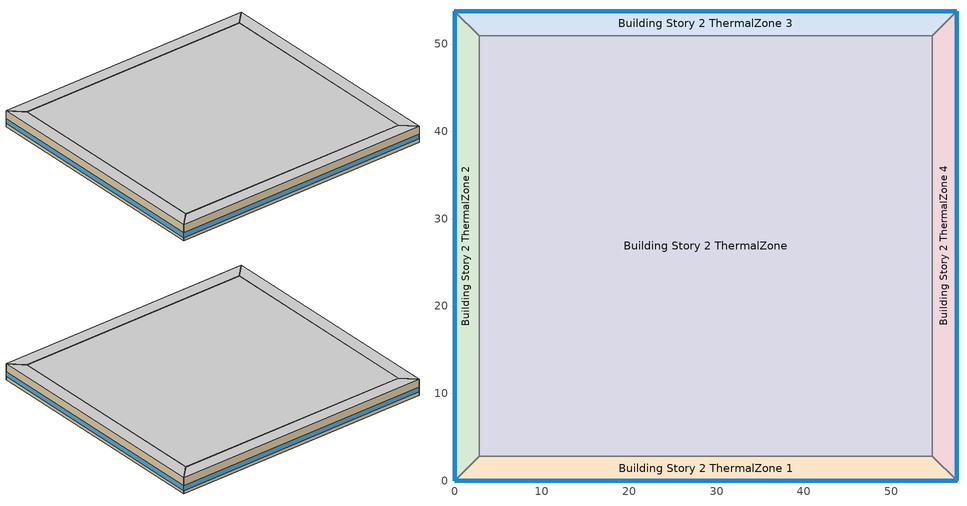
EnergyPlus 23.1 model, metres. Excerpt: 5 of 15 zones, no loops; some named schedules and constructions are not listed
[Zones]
Building Story 2 ThermalZone
 floor adiabatic (Typical Interior Floor): 54.7,2.83 2.83,2.83 2.83,50.92 54.7,50.92 z3.6
 wall adiabatic (Typical Interior Wall): 2.83,2.83 54.7,2.83 54.7,50.92 2.83,50.92 2.83,2.83 z3.6:7.2
 ceiling adiabatic (Typical Interior Ceiling): 54.7,50.92 2.83,50.92 2.83,2.83 54.7,2.83 z7.2
Building Story 2 ThermalZone 1
 floor adiabatic (Typical Interior Ceiling): 57.53,0 0,0 2.83,2.83 54.7,2.83 z3.6
 wall outside (Typical Insulated Steel Framed Exterior Wall R-20.41): 0,0 57.53,0 z3.6:7.2
 wall adiabatic (Typical Interior Wall): 57.53,0 54.7,2.83 2.83,2.83 0,0 z3.6:7.2
 window (U 0.48 SHGC 0.40 Dbl Ref-D Clr 6mm/13mm): 0.03,0 57.5,0 z4.36:5.44
 ceiling adiabatic (Typical Interior Ceiling): 54.7,2.83 2.83,2.83 0,0 57.53,0 z7.2
Building Story 2 ThermalZone 2
 floor adiabatic (Typical Interior Ceiling): 0,0 0,53.75 2.83,50.92 2.83,2.83 z3.6
 wall outside (Typical Insulated Steel Framed Exterior Wall R-20.41): 0,53.75 0,0 z3.6:7.2
 wall adiabatic (Typical Interior Wall): 0,0 2.83,2.83 2.83,50.92 0,53.75 z3.6:7.2
 window (U 0.48 SHGC 0.40 Dbl Ref-D Clr 6mm/13mm): 0,53.73 0,0.03 z4.36:5.44
 ceiling adiabatic (Typical Interior Ceiling): 2.83,2.83 2.83,50.92 0,53.75 0,0 z7.2
Building Story 2 ThermalZone 3
 floor adiabatic (Typical Interior Ceiling): 0,53.75 57.53,53.75 54.7,50.92 2.83,50.92 z3.6
 wall outside (Typical Insulated Steel Framed Exterior Wall R-20.41): 57.53,53.75 0,53.75 z3.6:7.2
 wall adiabatic (Typical Interior Wall): 0,53.75 2.83,50.92 54.7,50.92 57.53,53.75 z3.6:7.2
 window (U 0.48 SHGC 0.40 Dbl Ref-D Clr 6mm/13mm): 57.5,53.75 0.03,53.75 z4.36:5.44
 ceiling adiabatic (Typical Interior Ceiling): 2.83,50.92 54.7,50.92 57.53,53.75 0,53.75 z7.2
Building Story 2 ThermalZone 4
 floor adiabatic (Typical Interior Ceiling): 57.53,53.75 57.53,0 54.7,2.83 54.7,50.92 z3.6
 wall outside (Typical Insulated Steel Framed Exterior Wall R-20.41): 57.53,0 57.53,53.75 z3.6:7.2
 wall adiabatic (Typical Interior Wall): 57.53,53.75 54.7,50.92 54.7,2.83 57.53,0 z3.6:7.2
 window (U 0.48 SHGC 0.40 Dbl Ref-D Clr 6mm/13mm): 57.53,0.03 57.53,53.73 z4.36:5.44
 ceiling adiabatic (Typical Interior Ceiling): 54.7,50.92 54.7,2.83 57.53,0 57.53,53.75 z7.2
[Schedule:Week:Daily]
SchoolSecondary BLDG_LIGHT_GYM_SCH_2013 Week Rule - Jan2-Jun25: SchoolSecondary BLDG_LIGHT_GYM_SCH_2013 Wknd Day, SchoolSecondary BLDG_LIGHT_GYM_SCH_2013 Wkdy Day, SchoolSecondary BLDG_LIGHT_GYM_SCH_2013 Wkdy Day, SchoolSecondary BLDG_LIGHT_GYM_SCH_2013 Wkdy Day, SchoolSecondary BLDG_LIGHT_GYM_SCH_2013 Wkdy Day, SchoolSecondary BLDG_LIGHT_GYM_SCH_2013 Wkdy Day, SchoolSecondary BLDG_LIGHT_GYM_SCH_2013 Wknd Day, SchoolSecondary BLDG_LIGHT_GYM_SCH_2013 Default, SchoolSecondary BLDG_LIGHT_GYM_SCH_2013 Summer Design Day, SchoolSecondary BLDG_LIGHT_GYM_SCH_2013 Winter Design Day, SchoolSecondary BLDG_LIGHT_GYM_SCH_2013 Default, SchoolSecondary BLDG_LIGHT_GYM_SCH_2013 Default
SchoolSecondary BLDG_LIGHT_GYM_SCH_2013 Week Rule - Jun26-Jul2: SchoolSecondary BLDG_LIGHT_GYM_SCH_2013 Wknd Day, SchoolSecondary BLDG_LIGHT_GYM_SCH_2013 Wkdy Day, SchoolSecondary BLDG_LIGHT_GYM_SCH_2013 Wkdy Day, SchoolSecondary BLDG_LIGHT_GYM_SCH_2013 Wkdy Day, SchoolSecondary BLDG_LIGHT_GYM_SCH_2013 Wkdy Day, SchoolSecondary BLDG_LIGHT_GYM_SCH_2013 Wkdy Day 1, SchoolSecondary BLDG_LIGHT_GYM_SCH_2013 Wknd Day 1, SchoolSecondary BLDG_LIGHT_GYM_SCH_2013 Default, SchoolSecondary BLDG_LIGHT_GYM_SCH_2013 Summer Design Day, SchoolSecondary BLDG_LIGHT_GYM_SCH_2013 Winter Design Day, SchoolSecondary BLDG_LIGHT_GYM_SCH_2013 Default, SchoolSecondary BLDG_LIGHT_GYM_SCH_2013 Default
SchoolSecondary BLDG_LIGHT_GYM_SCH_2013 Week Rule - Jul3-Aug27: SchoolSecondary BLDG_LIGHT_GYM_SCH_2013 Wknd Day 1, SchoolSecondary BLDG_LIGHT_GYM_SCH_2013 Wkdy Day 1, SchoolSecondary BLDG_LIGHT_GYM_SCH_2013 Wkdy Day 1, SchoolSecondary BLDG_LIGHT_GYM_SCH_2013 Wkdy Day 1, SchoolSecondary BLDG_LIGHT_GYM_SCH_2013 Wkdy Day 1, SchoolSecondary BLDG_LIGHT_GYM_SCH_2013 Wkdy Day 1, SchoolSecondary BLDG_LIGHT_GYM_SCH_2013 Wknd Day 1, SchoolSecondary BLDG_LIGHT_GYM_SCH_2013 Default, SchoolSecondary BLDG_LIGHT_GYM_SCH_2013 Summer Design Day, SchoolSecondary BLDG_LIGHT_GYM_SCH_2013 Winter Design Day, SchoolSecondary BLDG_LIGHT_GYM_SCH_2013 Default, SchoolSecondary BLDG_LIGHT_GYM_SCH_2013 Default
SchoolSecondary BLDG_LIGHT_GYM_SCH_2013 Week Rule - Aug28-Sep3: SchoolSecondary BLDG_LIGHT_GYM_SCH_2013 Wknd Day 1, SchoolSecondary BLDG_LIGHT_GYM_SCH_2013 Wkdy Day 1, SchoolSecondary BLDG_LIGHT_GYM_SCH_2013 Wkdy Day 1, SchoolSecondary BLDG_LIGHT_GYM_SCH_2013 Wkdy Day 1, SchoolSecondary BLDG_LIGHT_GYM_SCH_2013 Wkdy Day 2, SchoolSecondary BLDG_LIGHT_GYM_SCH_2013 Wkdy Day 2, SchoolSecondary BLDG_LIGHT_GYM_SCH_2013 Default, SchoolSecondary BLDG_LIGHT_GYM_SCH_2013 Default, SchoolSecondary BLDG_LIGHT_GYM_SCH_2013 Summer Design Day, SchoolSecondary BLDG_LIGHT_GYM_SCH_2013 Winter Design Day, SchoolSecondary BLDG_LIGHT_GYM_SCH_2013 Default, SchoolSecondary BLDG_LIGHT_GYM_SCH_2013 Default
SchoolSecondary BLDG_LIGHT_GYM_SCH_2013 Week Rule - Sep4-Dec31: SchoolSecondary BLDG_LIGHT_GYM_SCH_2013 Default, SchoolSecondary BLDG_LIGHT_GYM_SCH_2013 Wkdy Day 2, SchoolSecondary BLDG_LIGHT_GYM_SCH_2013 Wkdy Day 2, SchoolSecondary BLDG_LIGHT_GYM_SCH_2013 Wkdy Day 2, SchoolSecondary BLDG_LIGHT_GYM_SCH_2013 Wkdy Day 2, SchoolSecondary BLDG_LIGHT_GYM_SCH_2013 Wkdy Day 2, SchoolSecondary BLDG_LIGHT_GYM_SCH_2013 Default, SchoolSecondary BLDG_LIGHT_GYM_SCH_2013 Default, SchoolSecondary BLDG_LIGHT_GYM_SCH_2013 Summer Design Day, SchoolSecondary BLDG_LIGHT_GYM_SCH_2013 Winter Design Day, SchoolSecondary BLDG_LIGHT_GYM_SCH_2013 Default, SchoolSecondary BLDG_LIGHT_GYM_SCH_2013 Default
SchoolSecondary BLDG_LIGHT_LIBRARY_SCH_2013 Week Rule - Jan1-Jan1: SchoolSecondary BLDG_LIGHT_LIBRARY_SCH_2013 Wknd Day, SchoolSecondary BLDG_LIGHT_LIBRARY_SCH_2013 Wknd Day, SchoolSecondary BLDG_LIGHT_LIBRARY_SCH_2013 Wknd Day, SchoolSecondary BLDG_LIGHT_LIBRARY_SCH_2013 Wknd Day, SchoolSecondary BLDG_LIGHT_LIBRARY_SCH_2013 Wknd Day, SchoolSecondary BLDG_LIGHT_LIBRARY_SCH_2013 Wknd Day, SchoolSecondary BLDG_LIGHT_LIBRARY_SCH_2013 Wknd Day, SchoolSecondary BLDG_LIGHT_LIBRARY_SCH_2013 Default, SchoolSecondary BLDG_LIGHT_LIBRARY_SCH_2013 Summer Design Day, SchoolSecondary BLDG_LIGHT_LIBRARY_SCH_2013 Winter Design Day, SchoolSecondary BLDG_LIGHT_LIBRARY_SCH_2013 Default, SchoolSecondary BLDG_LIGHT_LIBRARY_SCH_2013 Default
SchoolSecondary BLDG_LIGHT_LIBRARY_SCH_2013 Week Rule - Jan2-Jun25: SchoolSecondary BLDG_LIGHT_LIBRARY_SCH_2013 Wknd Day, SchoolSecondary BLDG_LIGHT_LIBRARY_SCH_2013 Wkdy Day, SchoolSecondary BLDG_LIGHT_LIBRARY_SCH_2013 Wkdy Day, SchoolSecondary BLDG_LIGHT_LIBRARY_SCH_2013 Wkdy Day, SchoolSecondary BLDG_LIGHT_LIBRARY_SCH_2013 Wkdy Day, SchoolSecondary BLDG_LIGHT_LIBRARY_SCH_2013 Wkdy Day, SchoolSecondary BLDG_LIGHT_LIBRARY_SCH_2013 Wknd Day, SchoolSecondary BLDG_LIGHT_LIBRARY_SCH_2013 Default, SchoolSecondary BLDG_LIGHT_LIBRARY_SCH_2013 Summer Design Day, SchoolSecondary BLDG_LIGHT_LIBRARY_SCH_2013 Winter Design Day, SchoolSecondary BLDG_LIGHT_LIBRARY_SCH_2013 Default, SchoolSecondary BLDG_LIGHT_LIBRARY_SCH_2013 Default
SchoolSecondary BLDG_LIGHT_LIBRARY_SCH_2013 Week Rule - Jun26-Jul2: SchoolSecondary BLDG_LIGHT_LIBRARY_SCH_2013 Wknd Day, SchoolSecondary BLDG_LIGHT_LIBRARY_SCH_2013 Wkdy Day, SchoolSecondary BLDG_LIGHT_LIBRARY_SCH_2013 Wkdy Day, SchoolSecondary BLDG_LIGHT_LIBRARY_SCH_2013 Wkdy Day, SchoolSecondary BLDG_LIGHT_LIBRARY_SCH_2013 Wkdy Day, SchoolSecondary BLDG_LIGHT_LIBRARY_SCH_2013 Wkdy Day 1, SchoolSecondary BLDG_LIGHT_LIBRARY_SCH_2013 Wknd Day 1, SchoolSecondary BLDG_LIGHT_LIBRARY_SCH_2013 Default, SchoolSecondary BLDG_LIGHT_LIBRARY_SCH_2013 Summer Design Day, SchoolSecondary BLDG_LIGHT_LIBRARY_SCH_2013 Winter Design Day, SchoolSecondary BLDG_LIGHT_LIBRARY_SCH_2013 Default, SchoolSecondary BLDG_LIGHT_LIBRARY_SCH_2013 Default
SchoolSecondary BLDG_LIGHT_LIBRARY_SCH_2013 Week Rule - Jul3-Aug27: SchoolSecondary BLDG_LIGHT_LIBRARY_SCH_2013 Wknd Day 1, SchoolSecondary BLDG_LIGHT_LIBRARY_SCH_2013 Wkdy Day 1, SchoolSecondary BLDG_LIGHT_LIBRARY_SCH_2013 Wkdy Day 1, SchoolSecondary BLDG_LIGHT_LIBRARY_SCH_2013 Wkdy Day 1, SchoolSecondary BLDG_LIGHT_LIBRARY_SCH_2013 Wkdy Day 1, SchoolSecondary BLDG_LIGHT_LIBRARY_SCH_2013 Wkdy Day 1, SchoolSecondary BLDG_LIGHT_LIBRARY_SCH_2013 Wknd Day 1, SchoolSecondary BLDG_LIGHT_LIBRARY_SCH_2013 Default, SchoolSecondary BLDG_LIGHT_LIBRARY_SCH_2013 Summer Design Day, SchoolSecondary BLDG_LIGHT_LIBRARY_SCH_2013 Winter Design Day, SchoolSecondary BLDG_LIGHT_LIBRARY_SCH_2013 Default, SchoolSecondary BLDG_LIGHT_LIBRARY_SCH_2013 Default
SchoolSecondary BLDG_LIGHT_LIBRARY_SCH_2013 Week Rule - Aug28-Sep3: SchoolSecondary BLDG_LIGHT_LIBRARY_SCH_2013 Wknd Day 1, SchoolSecondary BLDG_LIGHT_LIBRARY_SCH_2013 Wkdy Day 1, SchoolSecondary BLDG_LIGHT_LIBRARY_SCH_2013 Wkdy Day 1, SchoolSecondary BLDG_LIGHT_LIBRARY_SCH_2013 Wkdy Day 1, SchoolSecondary BLDG_LIGHT_LIBRARY_SCH_2013 Wkdy Day 2, SchoolSecondary BLDG_LIGHT_LIBRARY_SCH_2013 Wkdy Day 2, SchoolSecondary BLDG_LIGHT_LIBRARY_SCH_2013 Default, SchoolSecondary BLDG_LIGHT_LIBRARY_SCH_2013 Default, SchoolSecondary BLDG_LIGHT_LIBRARY_SCH_2013 Summer Design Day, SchoolSecondary BLDG_LIGHT_LIBRARY_SCH_2013 Winter Design Day, SchoolSecondary BLDG_LIGHT_LIBRARY_SCH_2013 Default, SchoolSecondary BLDG_LIGHT_LIBRARY_SCH_2013 Default
SchoolSecondary BLDG_LIGHT_LIBRARY_SCH_2013 Week Rule - Sep4-Dec31: SchoolSecondary BLDG_LIGHT_LIBRARY_SCH_2013 Default, SchoolSecondary BLDG_LIGHT_LIBRARY_SCH_2013 Wkdy Day 2, SchoolSecondary BLDG_LIGHT_LIBRARY_SCH_2013 Wkdy Day 2, SchoolSecondary BLDG_LIGHT_LIBRARY_SCH_2013 Wkdy Day 2, SchoolSecondary BLDG_LIGHT_LIBRARY_SCH_2013 Wkdy Day 2, SchoolSecondary BLDG_LIGHT_LIBRARY_SCH_2013 Wkdy Day 2, SchoolSecondary BLDG_LIGHT_LIBRARY_SCH_2013 Default, SchoolSecondary BLDG_LIGHT_LIBRARY_SCH_2013 Default, SchoolSecondary BLDG_LIGHT_LIBRARY_SCH_2013 Summer Design Day, SchoolSecondary BLDG_LIGHT_LIBRARY_SCH_2013 Winter Design Day, SchoolSecondary BLDG_LIGHT_LIBRARY_SCH_2013 Default, SchoolSecondary BLDG_LIGHT_LIBRARY_SCH_2013 Default
SchoolSecondary BLDG_LIGHT_LOBBYFLR1_SCH_2013 Week Rule - Jan1-Jan1: SchoolSecondary BLDG_LIGHT_LOBBYFLR1_SCH_2013 Wknd Day, SchoolSecondary BLDG_LIGHT_LOBBYFLR1_SCH_2013 Wknd Day, SchoolSecondary BLDG_LIGHT_LOBBYFLR1_SCH_2013 Wknd Day, SchoolSecondary BLDG_LIGHT_LOBBYFLR1_SCH_2013 Wknd Day, SchoolSecondary BLDG_LIGHT_LOBBYFLR1_SCH_2013 Wknd Day, SchoolSecondary BLDG_LIGHT_LOBBYFLR1_SCH_2013 Wknd Day, SchoolSecondary BLDG_LIGHT_LOBBYFLR1_SCH_2013 Wknd Day, SchoolSecondary BLDG_LIGHT_LOBBYFLR1_SCH_2013 Default, SchoolSecondary BLDG_LIGHT_LOBBYFLR1_SCH_2013 Summer Design Day, SchoolSecondary BLDG_LIGHT_LOBBYFLR1_SCH_2013 Winter Design Day, SchoolSecondary BLDG_LIGHT_LOBBYFLR1_SCH_2013 Default, SchoolSecondary BLDG_LIGHT_LOBBYFLR1_SCH_2013 Default
SchoolSecondary BLDG_LIGHT_LOBBYFLR1_SCH_2013 Week Rule - Jan2-Jun25: SchoolSecondary BLDG_LIGHT_LOBBYFLR1_SCH_2013 Wknd Day, SchoolSecondary BLDG_LIGHT_LOBBYFLR1_SCH_2013 Wkdy Day, SchoolSecondary BLDG_LIGHT_LOBBYFLR1_SCH_2013 Wkdy Day, SchoolSecondary BLDG_LIGHT_LOBBYFLR1_SCH_2013 Wkdy Day, SchoolSecondary BLDG_LIGHT_LOBBYFLR1_SCH_2013 Wkdy Day, SchoolSecondary BLDG_LIGHT_LOBBYFLR1_SCH_2013 Wkdy Day, SchoolSecondary BLDG_LIGHT_LOBBYFLR1_SCH_2013 Wknd Day, SchoolSecondary BLDG_LIGHT_LOBBYFLR1_SCH_2013 Default, SchoolSecondary BLDG_LIGHT_LOBBYFLR1_SCH_2013 Summer Design Day, SchoolSecondary BLDG_LIGHT_LOBBYFLR1_SCH_2013 Winter Design Day, SchoolSecondary BLDG_LIGHT_LOBBYFLR1_SCH_2013 Default, SchoolSecondary BLDG_LIGHT_LOBBYFLR1_SCH_2013 Default
SchoolSecondary BLDG_LIGHT_LOBBYFLR1_SCH_2013 Week Rule - Jun26-Jul2: SchoolSecondary BLDG_LIGHT_LOBBYFLR1_SCH_2013 Wknd Day, SchoolSecondary BLDG_LIGHT_LOBBYFLR1_SCH_2013 Wkdy Day, SchoolSecondary BLDG_LIGHT_LOBBYFLR1_SCH_2013 Wkdy Day, SchoolSecondary BLDG_LIGHT_LOBBYFLR1_SCH_2013 Wkdy Day, SchoolSecondary BLDG_LIGHT_LOBBYFLR1_SCH_2013 Wkdy Day, SchoolSecondary BLDG_LIGHT_LOBBYFLR1_SCH_2013 Wkdy Day 1, SchoolSecondary BLDG_LIGHT_LOBBYFLR1_SCH_2013 Wknd Day 1, SchoolSecondary BLDG_LIGHT_LOBBYFLR1_SCH_2013 Default, SchoolSecondary BLDG_LIGHT_LOBBYFLR1_SCH_2013 Summer Design Day, SchoolSecondary BLDG_LIGHT_LOBBYFLR1_SCH_2013 Winter Design Day, SchoolSecondary BLDG_LIGHT_LOBBYFLR1_SCH_2013 Default, SchoolSecondary BLDG_LIGHT_LOBBYFLR1_SCH_2013 Default
SchoolSecondary BLDG_LIGHT_LOBBYFLR1_SCH_2013 Week Rule - Jul3-Aug27: SchoolSecondary BLDG_LIGHT_LOBBYFLR1_SCH_2013 Wknd Day 1, SchoolSecondary BLDG_LIGHT_LOBBYFLR1_SCH_2013 Wkdy Day 1, SchoolSecondary BLDG_LIGHT_LOBBYFLR1_SCH_2013 Wkdy Day 1, SchoolSecondary BLDG_LIGHT_LOBBYFLR1_SCH_2013 Wkdy Day 1, SchoolSecondary BLDG_LIGHT_LOBBYFLR1_SCH_2013 Wkdy Day 1, SchoolSecondary BLDG_LIGHT_LOBBYFLR1_SCH_2013 Wkdy Day 1, SchoolSecondary BLDG_LIGHT_LOBBYFLR1_SCH_2013 Wknd Day 1, SchoolSecondary BLDG_LIGHT_LOBBYFLR1_SCH_2013 Default, SchoolSecondary BLDG_LIGHT_LOBBYFLR1_SCH_2013 Summer Design Day, SchoolSecondary BLDG_LIGHT_LOBBYFLR1_SCH_2013 Winter Design Day, SchoolSecondary BLDG_LIGHT_LOBBYFLR1_SCH_2013 Default, SchoolSecondary BLDG_LIGHT_LOBBYFLR1_SCH_2013 Default
SchoolSecondary BLDG_LIGHT_LOBBYFLR1_SCH_2013 Week Rule - Aug28-Sep3: SchoolSecondary BLDG_LIGHT_LOBBYFLR1_SCH_2013 Wknd Day 1, SchoolSecondary BLDG_LIGHT_LOBBYFLR1_SCH_2013 Wkdy Day 1, SchoolSecondary BLDG_LIGHT_LOBBYFLR1_SCH_2013 Wkdy Day 1, SchoolSecondary BLDG_LIGHT_LOBBYFLR1_SCH_2013 Wkdy Day 1, SchoolSecondary BLDG_LIGHT_LOBBYFLR1_SCH_2013 Wkdy Day 2, SchoolSecondary BLDG_LIGHT_LOBBYFLR1_SCH_2013 Wkdy Day 2, SchoolSecondary BLDG_LIGHT_LOBBYFLR1_SCH_2013 Default, SchoolSecondary BLDG_LIGHT_LOBBYFLR1_SCH_2013 Default, SchoolSecondary BLDG_LIGHT_LOBBYFLR1_SCH_2013 Summer Design Day, SchoolSecondary BLDG_LIGHT_LOBBYFLR1_SCH_2013 Winter Design Day, SchoolSecondary BLDG_LIGHT_LOBBYFLR1_SCH_2013 Default, SchoolSecondary BLDG_LIGHT_LOBBYFLR1_SCH_2013 Default
SchoolSecondary BLDG_LIGHT_LOBBYFLR1_SCH_2013 Week Rule - Sep4-Dec31: SchoolSecondary BLDG_LIGHT_LOBBYFLR1_SCH_2013 Default, SchoolSecondary BLDG_LIGHT_LOBBYFLR1_SCH_2013 Wkdy Day 2, SchoolSecondary BLDG_LIGHT_LOBBYFLR1_SCH_2013 Wkdy Day 2, SchoolSecondary BLDG_LIGHT_LOBBYFLR1_SCH_2013 Wkdy Day 2, SchoolSecondary BLDG_LIGHT_LOBBYFLR1_SCH_2013 Wkdy Day 2, SchoolSecondary BLDG_LIGHT_LOBBYFLR1_SCH_2013 Wkdy Day 2, SchoolSecondary BLDG_LIGHT_LOBBYFLR1_SCH_2013 Default, SchoolSecondary BLDG_LIGHT_LOBBYFLR1_SCH_2013 Default, SchoolSecondary BLDG_LIGHT_LOBBYFLR1_SCH_2013 Summer Design Day, SchoolSecondary BLDG_LIGHT_LOBBYFLR1_SCH_2013 Winter Design Day, SchoolSecondary BLDG_LIGHT_LOBBYFLR1_SCH_2013 Default, SchoolSecondary BLDG_LIGHT_LOBBYFLR1_SCH_2013 Default
SchoolSecondary BLDG_LIGHT_MECHANICAL_SCH_2013 Week Rule - Jan1-Jan1: SchoolSecondary BLDG_LIGHT_MECHANICAL_SCH_2013 Wknd Day, SchoolSecondary BLDG_LIGHT_MECHANICAL_SCH_2013 Wknd Day, SchoolSecondary BLDG_LIGHT_MECHANICAL_SCH_2013 Wknd Day, SchoolSecondary BLDG_LIGHT_MECHANICAL_SCH_2013 Wknd Day, SchoolSecondary BLDG_LIGHT_MECHANICAL_SCH_2013 Wknd Day, SchoolSecondary BLDG_LIGHT_MECHANICAL_SCH_2013 Wknd Day, SchoolSecondary BLDG_LIGHT_MECHANICAL_SCH_2013 Wknd Day, SchoolSecondary BLDG_LIGHT_MECHANICAL_SCH_2013 Default, SchoolSecondary BLDG_LIGHT_MECHANICAL_SCH_2013 Summer Design Day, SchoolSecondary BLDG_LIGHT_MECHANICAL_SCH_2013 Winter Design Day, SchoolSecondary BLDG_LIGHT_MECHANICAL_SCH_2013 Default, SchoolSecondary BLDG_LIGHT_MECHANICAL_SCH_2013 Default
SchoolSecondary BLDG_LIGHT_MECHANICAL_SCH_2013 Week Rule - Jan2-Jun25: SchoolSecondary BLDG_LIGHT_MECHANICAL_SCH_2013 Wknd Day, SchoolSecondary BLDG_LIGHT_MECHANICAL_SCH_2013 Wkdy Day, SchoolSecondary BLDG_LIGHT_MECHANICAL_SCH_2013 Wkdy Day, SchoolSecondary BLDG_LIGHT_MECHANICAL_SCH_2013 Wkdy Day, SchoolSecondary BLDG_LIGHT_MECHANICAL_SCH_2013 Wkdy Day, SchoolSecondary BLDG_LIGHT_MECHANICAL_SCH_2013 Wkdy Day, SchoolSecondary BLDG_LIGHT_MECHANICAL_SCH_2013 Wknd Day, SchoolSecondary BLDG_LIGHT_MECHANICAL_SCH_2013 Default, SchoolSecondary BLDG_LIGHT_MECHANICAL_SCH_2013 Summer Design Day, SchoolSecondary BLDG_LIGHT_MECHANICAL_SCH_2013 Winter Design Day, SchoolSecondary BLDG_LIGHT_MECHANICAL_SCH_2013 Default, SchoolSecondary BLDG_LIGHT_MECHANICAL_SCH_2013 Default
SchoolSecondary BLDG_LIGHT_MECHANICAL_SCH_2013 Week Rule - Jun26-Jul2: SchoolSecondary BLDG_LIGHT_MECHANICAL_SCH_2013 Wknd Day, SchoolSecondary BLDG_LIGHT_MECHANICAL_SCH_2013 Wkdy Day, SchoolSecondary BLDG_LIGHT_MECHANICAL_SCH_2013 Wkdy Day, SchoolSecondary BLDG_LIGHT_MECHANICAL_SCH_2013 Wkdy Day, SchoolSecondary BLDG_LIGHT_MECHANICAL_SCH_2013 Wkdy Day, SchoolSecondary BLDG_LIGHT_MECHANICAL_SCH_2013 Wkdy Day 1, SchoolSecondary BLDG_LIGHT_MECHANICAL_SCH_2013 Wknd Day 1, SchoolSecondary BLDG_LIGHT_MECHANICAL_SCH_2013 Default, SchoolSecondary BLDG_LIGHT_MECHANICAL_SCH_2013 Summer Design Day, SchoolSecondary BLDG_LIGHT_MECHANICAL_SCH_2013 Winter Design Day, SchoolSecondary BLDG_LIGHT_MECHANICAL_SCH_2013 Default, SchoolSecondary BLDG_LIGHT_MECHANICAL_SCH_2013 Default
SchoolSecondary BLDG_LIGHT_MECHANICAL_SCH_2013 Week Rule - Jul3-Aug27: SchoolSecondary BLDG_LIGHT_MECHANICAL_SCH_2013 Wknd Day 1, SchoolSecondary BLDG_LIGHT_MECHANICAL_SCH_2013 Wkdy Day 1, SchoolSecondary BLDG_LIGHT_MECHANICAL_SCH_2013 Wkdy Day 1, SchoolSecondary BLDG_LIGHT_MECHANICAL_SCH_2013 Wkdy Day 1, SchoolSecondary BLDG_LIGHT_MECHANICAL_SCH_2013 Wkdy Day 1, SchoolSecondary BLDG_LIGHT_MECHANICAL_SCH_2013 Wkdy Day 1, SchoolSecondary BLDG_LIGHT_MECHANICAL_SCH_2013 Wknd Day 1, SchoolSecondary BLDG_LIGHT_MECHANICAL_SCH_2013 Default, SchoolSecondary BLDG_LIGHT_MECHANICAL_SCH_2013 Summer Design Day, SchoolSecondary BLDG_LIGHT_MECHANICAL_SCH_2013 Winter Design Day, SchoolSecondary BLDG_LIGHT_MECHANICAL_SCH_2013 Default, SchoolSecondary BLDG_LIGHT_MECHANICAL_SCH_2013 Default
SchoolSecondary BLDG_LIGHT_MECHANICAL_SCH_2013 Week Rule - Aug28-Sep3: SchoolSecondary BLDG_LIGHT_MECHANICAL_SCH_2013 Wknd Day 1, SchoolSecondary BLDG_LIGHT_MECHANICAL_SCH_2013 Wkdy Day 1, SchoolSecondary BLDG_LIGHT_MECHANICAL_SCH_2013 Wkdy Day 1, SchoolSecondary BLDG_LIGHT_MECHANICAL_SCH_2013 Wkdy Day 1, SchoolSecondary BLDG_LIGHT_MECHANICAL_SCH_2013 Wkdy Day 2, SchoolSecondary BLDG_LIGHT_MECHANICAL_SCH_2013 Wkdy Day 2, SchoolSecondary BLDG_LIGHT_MECHANICAL_SCH_2013 Default, SchoolSecondary BLDG_LIGHT_MECHANICAL_SCH_2013 Default, SchoolSecondary BLDG_LIGHT_MECHANICAL_SCH_2013 Summer Design Day, SchoolSecondary BLDG_LIGHT_MECHANICAL_SCH_2013 Winter Design Day, SchoolSecondary BLDG_LIGHT_MECHANICAL_SCH_2013 Default, SchoolSecondary BLDG_LIGHT_MECHANICAL_SCH_2013 Default
SchoolSecondary BLDG_LIGHT_MECHANICAL_SCH_2013 Week Rule - Sep4-Dec31: SchoolSecondary BLDG_LIGHT_MECHANICAL_SCH_2013 Default, SchoolSecondary BLDG_LIGHT_MECHANICAL_SCH_2013 Wkdy Day 2, SchoolSecondary BLDG_LIGHT_MECHANICAL_SCH_2013 Wkdy Day 2, SchoolSecondary BLDG_LIGHT_MECHANICAL_SCH_2013 Wkdy Day 2, SchoolSecondary BLDG_LIGHT_MECHANICAL_SCH_2013 Wkdy Day 2, SchoolSecondary BLDG_LIGHT_MECHANICAL_SCH_2013 Wkdy Day 2, SchoolSecondary BLDG_LIGHT_MECHANICAL_SCH_2013 Default, SchoolSecondary BLDG_LIGHT_MECHANICAL_SCH_2013 Default, SchoolSecondary BLDG_LIGHT_MECHANICAL_SCH_2013 Summer Design Day, SchoolSecondary BLDG_LIGHT_MECHANICAL_SCH_2013 Winter Design Day, SchoolSecondary BLDG_LIGHT_MECHANICAL_SCH_2013 Default, SchoolSecondary BLDG_LIGHT_MECHANICAL_SCH_2013 Default
SchoolSecondary BLDG_LIGHT_OFFICE_SCH_2013 Week Rule - Jan1-Jan1: SchoolSecondary BLDG_LIGHT_OFFICE_SCH_2013 Wknd Day, SchoolSecondary BLDG_LIGHT_OFFICE_SCH_2013 Wknd Day, SchoolSecondary BLDG_LIGHT_OFFICE_SCH_2013 Wknd Day, SchoolSecondary BLDG_LIGHT_OFFICE_SCH_2013 Wknd Day, SchoolSecondary BLDG_LIGHT_OFFICE_SCH_2013 Wknd Day, SchoolSecondary BLDG_LIGHT_OFFICE_SCH_2013 Wknd Day, SchoolSecondary BLDG_LIGHT_OFFICE_SCH_2013 Wknd Day, SchoolSecondary BLDG_LIGHT_OFFICE_SCH_2013 Default, SchoolSecondary BLDG_LIGHT_OFFICE_SCH_2013 Summer Design Day, SchoolSecondary BLDG_LIGHT_OFFICE_SCH_2013 Winter Design Day, SchoolSecondary BLDG_LIGHT_OFFICE_SCH_2013 Default, SchoolSecondary BLDG_LIGHT_OFFICE_SCH_2013 Default
SchoolSecondary BLDG_LIGHT_OFFICE_SCH_2013 Week Rule - Jan2-Jun25: SchoolSecondary BLDG_LIGHT_OFFICE_SCH_2013 Wknd Day, SchoolSecondary BLDG_LIGHT_OFFICE_SCH_2013 Wkdy Day, SchoolSecondary BLDG_LIGHT_OFFICE_SCH_2013 Wkdy Day, SchoolSecondary BLDG_LIGHT_OFFICE_SCH_2013 Wkdy Day, SchoolSecondary BLDG_LIGHT_OFFICE_SCH_2013 Wkdy Day, SchoolSecondary BLDG_LIGHT_OFFICE_SCH_2013 Wkdy Day, SchoolSecondary BLDG_LIGHT_OFFICE_SCH_2013 Wknd Day, SchoolSecondary BLDG_LIGHT_OFFICE_SCH_2013 Default, SchoolSecondary BLDG_LIGHT_OFFICE_SCH_2013 Summer Design Day, SchoolSecondary BLDG_LIGHT_OFFICE_SCH_2013 Winter Design Day, SchoolSecondary BLDG_LIGHT_OFFICE_SCH_2013 Default, SchoolSecondary BLDG_LIGHT_OFFICE_SCH_2013 Default
SchoolSecondary BLDG_LIGHT_OFFICE_SCH_2013 Week Rule - Jun26-Jul2: SchoolSecondary BLDG_LIGHT_OFFICE_SCH_2013 Wknd Day, SchoolSecondary BLDG_LIGHT_OFFICE_SCH_2013 Wkdy Day, SchoolSecondary BLDG_LIGHT_OFFICE_SCH_2013 Wkdy Day, SchoolSecondary BLDG_LIGHT_OFFICE_SCH_2013 Wkdy Day, SchoolSecondary BLDG_LIGHT_OFFICE_SCH_2013 Wkdy Day, SchoolSecondary BLDG_LIGHT_OFFICE_SCH_2013 Wkdy Day 1, SchoolSecondary BLDG_LIGHT_OFFICE_SCH_2013 Wknd Day 1, SchoolSecondary BLDG_LIGHT_OFFICE_SCH_2013 Default, SchoolSecondary BLDG_LIGHT_OFFICE_SCH_2013 Summer Design Day, SchoolSecondary BLDG_LIGHT_OFFICE_SCH_2013 Winter Design Day, SchoolSecondary BLDG_LIGHT_OFFICE_SCH_2013 Default, SchoolSecondary BLDG_LIGHT_OFFICE_SCH_2013 Default
SchoolSecondary BLDG_LIGHT_OFFICE_SCH_2013 Week Rule - Jul3-Aug27: SchoolSecondary BLDG_LIGHT_OFFICE_SCH_2013 Wknd Day 1, SchoolSecondary BLDG_LIGHT_OFFICE_SCH_2013 Wkdy Day 1, SchoolSecondary BLDG_LIGHT_OFFICE_SCH_2013 Wkdy Day 1, SchoolSecondary BLDG_LIGHT_OFFICE_SCH_2013 Wkdy Day 1, SchoolSecondary BLDG_LIGHT_OFFICE_SCH_2013 Wkdy Day 1, SchoolSecondary BLDG_LIGHT_OFFICE_SCH_2013 Wkdy Day 1, SchoolSecondary BLDG_LIGHT_OFFICE_SCH_2013 Wknd Day 1, SchoolSecondary BLDG_LIGHT_OFFICE_SCH_2013 Default, SchoolSecondary BLDG_LIGHT_OFFICE_SCH_2013 Summer Design Day, SchoolSecondary BLDG_LIGHT_OFFICE_SCH_2013 Winter Design Day, SchoolSecondary BLDG_LIGHT_OFFICE_SCH_2013 Default, SchoolSecondary BLDG_LIGHT_OFFICE_SCH_2013 Default
SchoolSecondary BLDG_LIGHT_OFFICE_SCH_2013 Week Rule - Aug28-Sep3: SchoolSecondary BLDG_LIGHT_OFFICE_SCH_2013 Wknd Day 1, SchoolSecondary BLDG_LIGHT_OFFICE_SCH_2013 Wkdy Day 1, SchoolSecondary BLDG_LIGHT_OFFICE_SCH_2013 Wkdy Day 1, SchoolSecondary BLDG_LIGHT_OFFICE_SCH_2013 Wkdy Day 1, SchoolSecondary BLDG_LIGHT_OFFICE_SCH_2013 Wkdy Day 2, SchoolSecondary BLDG_LIGHT_OFFICE_SCH_2013 Wkdy Day 2, SchoolSecondary BLDG_LIGHT_OFFICE_SCH_2013 Default, SchoolSecondary BLDG_LIGHT_OFFICE_SCH_2013 Default, SchoolSecondary BLDG_LIGHT_OFFICE_SCH_2013 Summer Design Day, SchoolSecondary BLDG_LIGHT_OFFICE_SCH_2013 Winter Design Day, SchoolSecondary BLDG_LIGHT_OFFICE_SCH_2013 Default, SchoolSecondary BLDG_LIGHT_OFFICE_SCH_2013 Default
SchoolSecondary BLDG_LIGHT_OFFICE_SCH_2013 Week Rule - Sep4-Dec31: SchoolSecondary BLDG_LIGHT_OFFICE_SCH_2013 Default, SchoolSecondary BLDG_LIGHT_OFFICE_SCH_2013 Wkdy Day 2, SchoolSecondary BLDG_LIGHT_OFFICE_SCH_2013 Wkdy Day 2, SchoolSecondary BLDG_LIGHT_OFFICE_SCH_2013 Wkdy Day 2, SchoolSecondary BLDG_LIGHT_OFFICE_SCH_2013 Wkdy Day 2, SchoolSecondary BLDG_LIGHT_OFFICE_SCH_2013 Wkdy Day 2, SchoolSecondary BLDG_LIGHT_OFFICE_SCH_2013 Default, SchoolSecondary BLDG_LIGHT_OFFICE_SCH_2013 Default, SchoolSecondary BLDG_LIGHT_OFFICE_SCH_2013 Summer Design Day, SchoolSecondary BLDG_LIGHT_OFFICE_SCH_2013 Winter Design Day, SchoolSecondary BLDG_LIGHT_OFFICE_SCH_2013 Default, SchoolSecondary BLDG_LIGHT_OFFICE_SCH_2013 Default
SchoolSecondary BLDG_LIGHT_BATH_SCH_2013 Week Rule - Jan1-Jan1: SchoolSecondary BLDG_LIGHT_BATH_SCH_2013 Wknd Day, SchoolSecondary BLDG_LIGHT_BATH_SCH_2013 Wknd Day, SchoolSecondary BLDG_LIGHT_BATH_SCH_2013 Wknd Day, SchoolSecondary BLDG_LIGHT_BATH_SCH_2013 Wknd Day, SchoolSecondary BLDG_LIGHT_BATH_SCH_2013 Wknd Day, SchoolSecondary BLDG_LIGHT_BATH_SCH_2013 Wknd Day, SchoolSecondary BLDG_LIGHT_BATH_SCH_2013 Wknd Day, SchoolSecondary BLDG_LIGHT_BATH_SCH_2013 Default, SchoolSecondary BLDG_LIGHT_BATH_SCH_2013 Summer Design Day, SchoolSecondary BLDG_LIGHT_BATH_SCH_2013 Winter Design Day, SchoolSecondary BLDG_LIGHT_BATH_SCH_2013 Default, SchoolSecondary BLDG_LIGHT_BATH_SCH_2013 Default
SchoolSecondary BLDG_LIGHT_BATH_SCH_2013 Week Rule - Jan2-Jun25: SchoolSecondary BLDG_LIGHT_BATH_SCH_2013 Wknd Day, SchoolSecondary BLDG_LIGHT_BATH_SCH_2013 Wkdy Day, SchoolSecondary BLDG_LIGHT_BATH_SCH_2013 Wkdy Day, SchoolSecondary BLDG_LIGHT_BATH_SCH_2013 Wkdy Day, SchoolSecondary BLDG_LIGHT_BATH_SCH_2013 Wkdy Day, SchoolSecondary BLDG_LIGHT_BATH_SCH_2013 Wkdy Day, SchoolSecondary BLDG_LIGHT_BATH_SCH_2013 Wknd Day, SchoolSecondary BLDG_LIGHT_BATH_SCH_2013 Default, SchoolSecondary BLDG_LIGHT_BATH_SCH_2013 Summer Design Day, SchoolSecondary BLDG_LIGHT_BATH_SCH_2013 Winter Design Day, SchoolSecondary BLDG_LIGHT_BATH_SCH_2013 Default, SchoolSecondary BLDG_LIGHT_BATH_SCH_2013 Default
SchoolSecondary BLDG_LIGHT_BATH_SCH_2013 Week Rule - Jun26-Jul2: SchoolSecondary BLDG_LIGHT_BATH_SCH_2013 Wknd Day, SchoolSecondary BLDG_LIGHT_BATH_SCH_2013 Wkdy Day, SchoolSecondary BLDG_LIGHT_BATH_SCH_2013 Wkdy Day, SchoolSecondary BLDG_LIGHT_BATH_SCH_2013 Wkdy Day, SchoolSecondary BLDG_LIGHT_BATH_SCH_2013 Wkdy Day, SchoolSecondary BLDG_LIGHT_BATH_SCH_2013 Wkdy Day 1, SchoolSecondary BLDG_LIGHT_BATH_SCH_2013 Wknd Day 1, SchoolSecondary BLDG_LIGHT_BATH_SCH_2013 Default, SchoolSecondary BLDG_LIGHT_BATH_SCH_2013 Summer Design Day, SchoolSecondary BLDG_LIGHT_BATH_SCH_2013 Winter Design Day, SchoolSecondary BLDG_LIGHT_BATH_SCH_2013 Default, SchoolSecondary BLDG_LIGHT_BATH_SCH_2013 Default
SchoolSecondary BLDG_LIGHT_BATH_SCH_2013 Week Rule - Jul3-Aug27: SchoolSecondary BLDG_LIGHT_BATH_SCH_2013 Wknd Day 1, SchoolSecondary BLDG_LIGHT_BATH_SCH_2013 Wkdy Day 1, SchoolSecondary BLDG_LIGHT_BATH_SCH_2013 Wkdy Day 1, SchoolSecondary BLDG_LIGHT_BATH_SCH_2013 Wkdy Day 1, SchoolSecondary BLDG_LIGHT_BATH_SCH_2013 Wkdy Day 1, SchoolSecondary BLDG_LIGHT_BATH_SCH_2013 Wkdy Day 1, SchoolSecondary BLDG_LIGHT_BATH_SCH_2013 Wknd Day 1, SchoolSecondary BLDG_LIGHT_BATH_SCH_2013 Default, SchoolSecondary BLDG_LIGHT_BATH_SCH_2013 Summer Design Day, SchoolSecondary BLDG_LIGHT_BATH_SCH_2013 Winter Design Day, SchoolSecondary BLDG_LIGHT_BATH_SCH_2013 Default, SchoolSecondary BLDG_LIGHT_BATH_SCH_2013 Default
SchoolSecondary BLDG_LIGHT_BATH_SCH_2013 Week Rule - Aug28-Sep3: SchoolSecondary BLDG_LIGHT_BATH_SCH_2013 Wknd Day 1, SchoolSecondary BLDG_LIGHT_BATH_SCH_2013 Wkdy Day 1, SchoolSecondary BLDG_LIGHT_BATH_SCH_2013 Wkdy Day 1, SchoolSecondary BLDG_LIGHT_BATH_SCH_2013 Wkdy Day 1, SchoolSecondary BLDG_LIGHT_BATH_SCH_2013 Wkdy Day 2, SchoolSecondary BLDG_LIGHT_BATH_SCH_2013 Wkdy Day 2, SchoolSecondary BLDG_LIGHT_BATH_SCH_2013 Default, SchoolSecondary BLDG_LIGHT_BATH_SCH_2013 Default, SchoolSecondary BLDG_LIGHT_BATH_SCH_2013 Summer Design Day, SchoolSecondary BLDG_LIGHT_BATH_SCH_2013 Winter Design Day, SchoolSecondary BLDG_LIGHT_BATH_SCH_2013 Default, SchoolSecondary BLDG_LIGHT_BATH_SCH_2013 Default
SchoolSecondary BLDG_LIGHT_BATH_SCH_2013 Week Rule - Sep4-Dec31: SchoolSecondary BLDG_LIGHT_BATH_SCH_2013 Default, SchoolSecondary BLDG_LIGHT_BATH_SCH_2013 Wkdy Day 2, SchoolSecondary BLDG_LIGHT_BATH_SCH_2013 Wkdy Day 2, SchoolSecondary BLDG_LIGHT_BATH_SCH_2013 Wkdy Day 2, SchoolSecondary BLDG_LIGHT_BATH_SCH_2013 Wkdy Day 2, SchoolSecondary BLDG_LIGHT_BATH_SCH_2013 Wkdy Day 2, SchoolSecondary BLDG_LIGHT_BATH_SCH_2013 Default, SchoolSecondary BLDG_LIGHT_BATH_SCH_2013 Default, SchoolSecondary BLDG_LIGHT_BATH_SCH_2013 Summer Design Day, SchoolSecondary BLDG_LIGHT_BATH_SCH_2013 Winter Design Day, SchoolSecondary BLDG_LIGHT_BATH_SCH_2013 Default, SchoolSecondary BLDG_LIGHT_BATH_SCH_2013 Default
SchoolSecondary BLDG_OCC_SCH_Auditorium Week Rule - Jan1-Jan1: SchoolSecondary BLDG_OCC_SCH_Auditorium Wknd Day, SchoolSecondary BLDG_OCC_SCH_Auditorium Wknd Day, SchoolSecondary BLDG_OCC_SCH_Auditorium Wknd Day, SchoolSecondary BLDG_OCC_SCH_Auditorium Wknd Day, SchoolSecondary BLDG_OCC_SCH_Auditorium Wknd Day, SchoolSecondary BLDG_OCC_SCH_Auditorium Wknd Day, SchoolSecondary BLDG_OCC_SCH_Auditorium Wknd Day, SchoolSecondary BLDG_OCC_SCH_Auditorium Default, SchoolSecondary BLDG_OCC_SCH_Auditorium Summer Design Day, SchoolSecondary BLDG_OCC_SCH_Auditorium Winter Design Day, SchoolSecondary BLDG_OCC_SCH_Auditorium Default, SchoolSecondary BLDG_OCC_SCH_Auditorium Default
SchoolSecondary BLDG_OCC_SCH_Auditorium Week Rule - Jan2-Jun25: SchoolSecondary BLDG_OCC_SCH_Auditorium Wknd Day, SchoolSecondary BLDG_OCC_SCH_Auditorium Wkdy|SmrDsn Day, SchoolSecondary BLDG_OCC_SCH_Auditorium Wkdy|SmrDsn Day, SchoolSecondary BLDG_OCC_SCH_Auditorium Wkdy|SmrDsn Day, SchoolSecondary BLDG_OCC_SCH_Auditorium Wkdy|SmrDsn Day, SchoolSecondary BLDG_OCC_SCH_Auditorium Wkdy|SmrDsn Day, SchoolSecondary BLDG_OCC_SCH_Auditorium Wknd Day, SchoolSecondary BLDG_OCC_SCH_Auditorium Default, SchoolSecondary BLDG_OCC_SCH_Auditorium Summer Design Day, SchoolSecondary BLDG_OCC_SCH_Auditorium Winter Design Day, SchoolSecondary BLDG_OCC_SCH_Auditorium Default, SchoolSecondary BLDG_OCC_SCH_Auditorium Default
SchoolSecondary BLDG_OCC_SCH_Auditorium Week Rule - Jun26-Jul2: SchoolSecondary BLDG_OCC_SCH_Auditorium Wknd Day, SchoolSecondary BLDG_OCC_SCH_Auditorium Wkdy|SmrDsn Day, SchoolSecondary BLDG_OCC_SCH_Auditorium Wkdy|SmrDsn Day, SchoolSecondary BLDG_OCC_SCH_Auditorium Wkdy|SmrDsn Day, SchoolSecondary BLDG_OCC_SCH_Auditorium Wkdy|SmrDsn Day, SchoolSecondary BLDG_OCC_SCH_Auditorium Wkdy|SmrDsn Day 1, SchoolSecondary BLDG_OCC_SCH_Auditorium Wknd Day 1, SchoolSecondary BLDG_OCC_SCH_Auditorium Default, SchoolSecondary BLDG_OCC_SCH_Auditorium Summer Design Day, SchoolSecondary BLDG_OCC_SCH_Auditorium Winter Design Day, SchoolSecondary BLDG_OCC_SCH_Auditorium Default, SchoolSecondary BLDG_OCC_SCH_Auditorium Default
SchoolSecondary BLDG_OCC_SCH_Auditorium Week Rule - Jul3-Aug27: SchoolSecondary BLDG_OCC_SCH_Auditorium Wknd Day 1, SchoolSecondary BLDG_OCC_SCH_Auditorium Wkdy|SmrDsn Day 1, SchoolSecondary BLDG_OCC_SCH_Auditorium Wkdy|SmrDsn Day 1, SchoolSecondary BLDG_OCC_SCH_Auditorium Wkdy|SmrDsn Day 1, SchoolSecondary BLDG_OCC_SCH_Auditorium Wkdy|SmrDsn Day 1, SchoolSecondary BLDG_OCC_SCH_Auditorium Wkdy|SmrDsn Day 1, SchoolSecondary BLDG_OCC_SCH_Auditorium Wknd Day 1, SchoolSecondary BLDG_OCC_SCH_Auditorium Default, SchoolSecondary BLDG_OCC_SCH_Auditorium Summer Design Day, SchoolSecondary BLDG_OCC_SCH_Auditorium Winter Design Day, SchoolSecondary BLDG_OCC_SCH_Auditorium Default, SchoolSecondary BLDG_OCC_SCH_Auditorium Default
SchoolSecondary BLDG_OCC_SCH_Auditorium Week Rule - Aug28-Sep3: SchoolSecondary BLDG_OCC_SCH_Auditorium Wknd Day 1, SchoolSecondary BLDG_OCC_SCH_Auditorium Wkdy|SmrDsn Day 1, SchoolSecondary BLDG_OCC_SCH_Auditorium Wkdy|SmrDsn Day 1, SchoolSecondary BLDG_OCC_SCH_Auditorium Wkdy|SmrDsn Day 1, SchoolSecondary BLDG_OCC_SCH_Auditorium Wkdy|SmrDsn Day 2, SchoolSecondary BLDG_OCC_SCH_Auditorium Wkdy|SmrDsn Day 2, SchoolSecondary BLDG_OCC_SCH_Auditorium Default, SchoolSecondary BLDG_OCC_SCH_Auditorium Default, SchoolSecondary BLDG_OCC_SCH_Auditorium Summer Design Day, SchoolSecondary BLDG_OCC_SCH_Auditorium Winter Design Day, SchoolSecondary BLDG_OCC_SCH_Auditorium Default, SchoolSecondary BLDG_OCC_SCH_Auditorium Default
SchoolSecondary BLDG_OCC_SCH_Auditorium Week Rule - Sep4-Dec31: SchoolSecondary BLDG_OCC_SCH_Auditorium Default, SchoolSecondary BLDG_OCC_SCH_Auditorium Wkdy|SmrDsn Day 2, SchoolSecondary BLDG_OCC_SCH_Auditorium Wkdy|SmrDsn Day 2, SchoolSecondary BLDG_OCC_SCH_Auditorium Wkdy|SmrDsn Day 2, SchoolSecondary BLDG_OCC_SCH_Auditorium Wkdy|SmrDsn Day 2, SchoolSecondary BLDG_OCC_SCH_Auditorium Wkdy|SmrDsn Day 2, SchoolSecondary BLDG_OCC_SCH_Auditorium Default, SchoolSecondary BLDG_OCC_SCH_Auditorium Default, SchoolSecondary BLDG_OCC_SCH_Auditorium Summer Design Day, SchoolSecondary BLDG_OCC_SCH_Auditorium Winter Design Day, SchoolSecondary BLDG_OCC_SCH_Auditorium Default, SchoolSecondary BLDG_OCC_SCH_Auditorium Default
SchoolSecondary ACTIVITY_SCH Week Rule - Jan1-Dec31: SchoolSecondary ACTIVITY_SCH Default, SchoolSecondary ACTIVITY_SCH Default, SchoolSecondary ACTIVITY_SCH Default, SchoolSecondary ACTIVITY_SCH Default, SchoolSecondary ACTIVITY_SCH Default, SchoolSecondary ACTIVITY_SCH Default, SchoolSecondary ACTIVITY_SCH Default, SchoolSecondary ACTIVITY_SCH Default, SchoolSecondary ACTIVITY_SCH Summer Design Day, SchoolSecondary ACTIVITY_SCH Winter Design Day, SchoolSecondary ACTIVITY_SCH Default, SchoolSecondary ACTIVITY_SCH Default
Work Efficiency Schedule Week Rule - Jan1-Dec31: Work Efficiency Schedule Default, Work Efficiency Schedule Default, Work Efficiency Schedule Default, Work Efficiency Schedule Default, Work Efficiency Schedule Default, Work Efficiency Schedule Default, Work Efficiency Schedule Default, Work Efficiency Schedule Default, Work Efficiency Schedule Default, Work Efficiency Schedule Default, Work Efficiency Schedule Default, Work Efficiency Schedule Default
Clothing Schedule Week Rule - Jan1-Dec31: Clothing Schedule Default Winter Clothes, Clothing Schedule Default Winter Clothes, Clothing Schedule Default Winter Clothes, Clothing Schedule Default Winter Clothes, Clothing Schedule Default Winter Clothes, Clothing Schedule Default Winter Clothes, Clothing Schedule Default Winter Clothes, Clothing Schedule Default Winter Clothes, Clothing Schedule Default Winter Clothes, Clothing Schedule Default Winter Clothes, Clothing Schedule Default Winter Clothes, Clothing Schedule Default Winter Clothes
Air Velocity Schedule Week Rule - Jan1-Dec31: Air Velocity Schedule Default, Air Velocity Schedule Default, Air Velocity Schedule Default, Air Velocity Schedule Default, Air Velocity Schedule Default, Air Velocity Schedule Default, Air Velocity Schedule Default, Air Velocity Schedule Default, Air Velocity Schedule Default, Air Velocity Schedule Default, Air Velocity Schedule Default, Air Velocity Schedule Default
SchoolSecondary BLDG_OCC_SCH_Cafeteria Week Rule - Jan1-Jan1: SchoolSecondary BLDG_OCC_SCH_Cafeteria Wknd Day, SchoolSecondary BLDG_OCC_SCH_Cafeteria Wknd Day, SchoolSecondary BLDG_OCC_SCH_Cafeteria Wknd Day, SchoolSecondary BLDG_OCC_SCH_Cafeteria Wknd Day, SchoolSecondary BLDG_OCC_SCH_Cafeteria Wknd Day, SchoolSecondary BLDG_OCC_SCH_Cafeteria Wknd Day, SchoolSecondary BLDG_OCC_SCH_Cafeteria Wknd Day, SchoolSecondary BLDG_OCC_SCH_Cafeteria Default, SchoolSecondary BLDG_OCC_SCH_Cafeteria Summer Design Day, SchoolSecondary BLDG_OCC_SCH_Cafeteria Winter Design Day, SchoolSecondary BLDG_OCC_SCH_Cafeteria Default, SchoolSecondary BLDG_OCC_SCH_Cafeteria Default
SchoolSecondary BLDG_OCC_SCH_Cafeteria Week Rule - Jan2-Jun25: SchoolSecondary BLDG_OCC_SCH_Cafeteria Wknd Day, SchoolSecondary BLDG_OCC_SCH_Cafeteria Wkdy|SmrDsn Day, SchoolSecondary BLDG_OCC_SCH_Cafeteria Wkdy|SmrDsn Day, SchoolSecondary BLDG_OCC_SCH_Cafeteria Wkdy|SmrDsn Day, SchoolSecondary BLDG_OCC_SCH_Cafeteria Wkdy|SmrDsn Day, SchoolSecondary BLDG_OCC_SCH_Cafeteria Wkdy|SmrDsn Day, SchoolSecondary BLDG_OCC_SCH_Cafeteria Wknd Day, SchoolSecondary BLDG_OCC_SCH_Cafeteria Default, SchoolSecondary BLDG_OCC_SCH_Cafeteria Summer Design Day, SchoolSecondary BLDG_OCC_SCH_Cafeteria Winter Design Day, SchoolSecondary BLDG_OCC_SCH_Cafeteria Default, SchoolSecondary BLDG_OCC_SCH_Cafeteria Default
SchoolSecondary BLDG_OCC_SCH_Cafeteria Week Rule - Jun26-Jul2: SchoolSecondary BLDG_OCC_SCH_Cafeteria Wknd Day, SchoolSecondary BLDG_OCC_SCH_Cafeteria Wkdy|SmrDsn Day, SchoolSecondary BLDG_OCC_SCH_Cafeteria Wkdy|SmrDsn Day, SchoolSecondary BLDG_OCC_SCH_Cafeteria Wkdy|SmrDsn Day, SchoolSecondary BLDG_OCC_SCH_Cafeteria Wkdy|SmrDsn Day, SchoolSecondary BLDG_OCC_SCH_Cafeteria Wkdy|SmrDsn Day 1, SchoolSecondary BLDG_OCC_SCH_Cafeteria Wknd Day 1, SchoolSecondary BLDG_OCC_SCH_Cafeteria Default, SchoolSecondary BLDG_OCC_SCH_Cafeteria Summer Design Day, SchoolSecondary BLDG_OCC_SCH_Cafeteria Winter Design Day, SchoolSecondary BLDG_OCC_SCH_Cafeteria Default, SchoolSecondary BLDG_OCC_SCH_Cafeteria Default
SchoolSecondary BLDG_OCC_SCH_Cafeteria Week Rule - Jul3-Aug27: SchoolSecondary BLDG_OCC_SCH_Cafeteria Wknd Day 1, SchoolSecondary BLDG_OCC_SCH_Cafeteria Wkdy|SmrDsn Day 1, SchoolSecondary BLDG_OCC_SCH_Cafeteria Wkdy|SmrDsn Day 1, SchoolSecondary BLDG_OCC_SCH_Cafeteria Wkdy|SmrDsn Day 1, SchoolSecondary BLDG_OCC_SCH_Cafeteria Wkdy|SmrDsn Day 1, SchoolSecondary BLDG_OCC_SCH_Cafeteria Wkdy|SmrDsn Day 1, SchoolSecondary BLDG_OCC_SCH_Cafeteria Wknd Day 1, SchoolSecondary BLDG_OCC_SCH_Cafeteria Default, SchoolSecondary BLDG_OCC_SCH_Cafeteria Summer Design Day, SchoolSecondary BLDG_OCC_SCH_Cafeteria Winter Design Day, SchoolSecondary BLDG_OCC_SCH_Cafeteria Default, SchoolSecondary BLDG_OCC_SCH_Cafeteria Default
SchoolSecondary BLDG_OCC_SCH_Cafeteria Week Rule - Aug28-Sep3: SchoolSecondary BLDG_OCC_SCH_Cafeteria Wknd Day 1, SchoolSecondary BLDG_OCC_SCH_Cafeteria Wkdy|SmrDsn Day 1, SchoolSecondary BLDG_OCC_SCH_Cafeteria Wkdy|SmrDsn Day 1, SchoolSecondary BLDG_OCC_SCH_Cafeteria Wkdy|SmrDsn Day 1, SchoolSecondary BLDG_OCC_SCH_Cafeteria Wkdy|SmrDsn Day 2, SchoolSecondary BLDG_OCC_SCH_Cafeteria Wkdy|SmrDsn Day 2, SchoolSecondary BLDG_OCC_SCH_Cafeteria Default, SchoolSecondary BLDG_OCC_SCH_Cafeteria Default, SchoolSecondary BLDG_OCC_SCH_Cafeteria Summer Design Day, SchoolSecondary BLDG_OCC_SCH_Cafeteria Winter Design Day, SchoolSecondary BLDG_OCC_SCH_Cafeteria Default, SchoolSecondary BLDG_OCC_SCH_Cafeteria Default
SchoolSecondary BLDG_OCC_SCH_Cafeteria Week Rule - Sep4-Dec31: SchoolSecondary BLDG_OCC_SCH_Cafeteria Default, SchoolSecondary BLDG_OCC_SCH_Cafeteria Wkdy|SmrDsn Day 2, SchoolSecondary BLDG_OCC_SCH_Cafeteria Wkdy|SmrDsn Day 2, SchoolSecondary BLDG_OCC_SCH_Cafeteria Wkdy|SmrDsn Day 2, SchoolSecondary BLDG_OCC_SCH_Cafeteria Wkdy|SmrDsn Day 2, SchoolSecondary BLDG_OCC_SCH_Cafeteria Wkdy|SmrDsn Day 2, SchoolSecondary BLDG_OCC_SCH_Cafeteria Default, SchoolSecondary BLDG_OCC_SCH_Cafeteria Default, SchoolSecondary BLDG_OCC_SCH_Cafeteria Summer Design Day, SchoolSecondary BLDG_OCC_SCH_Cafeteria Winter Design Day, SchoolSecondary BLDG_OCC_SCH_Cafeteria Default, SchoolSecondary BLDG_OCC_SCH_Cafeteria Default
SchoolSecondary BLDG_OCC_SCH Week Rule - Jan1-Jan1: SchoolSecondary BLDG_OCC_SCH Wknd Day, SchoolSecondary BLDG_OCC_SCH Wknd Day, SchoolSecondary BLDG_OCC_SCH Wknd Day, SchoolSecondary BLDG_OCC_SCH Wknd Day, SchoolSecondary BLDG_OCC_SCH Wknd Day, SchoolSecondary BLDG_OCC_SCH Wknd Day, SchoolSecondary BLDG_OCC_SCH Wknd Day, SchoolSecondary BLDG_OCC_SCH Default, SchoolSecondary BLDG_OCC_SCH Summer Design Day, SchoolSecondary BLDG_OCC_SCH Winter Design Day, SchoolSecondary BLDG_OCC_SCH Default, SchoolSecondary BLDG_OCC_SCH Default
SchoolSecondary BLDG_OCC_SCH Week Rule - Jan2-Jun11: SchoolSecondary BLDG_OCC_SCH Wknd Day, SchoolSecondary BLDG_OCC_SCH Wkdy|SmrDsn Day, SchoolSecondary BLDG_OCC_SCH Wkdy|SmrDsn Day, SchoolSecondary BLDG_OCC_SCH Wkdy|SmrDsn Day, SchoolSecondary BLDG_OCC_SCH Wkdy|SmrDsn Day, SchoolSecondary BLDG_OCC_SCH Wkdy|SmrDsn Day, SchoolSecondary BLDG_OCC_SCH Wknd Day, SchoolSecondary BLDG_OCC_SCH Default, SchoolSecondary BLDG_OCC_SCH Summer Design Day, SchoolSecondary BLDG_OCC_SCH Winter Design Day, SchoolSecondary BLDG_OCC_SCH Default, SchoolSecondary BLDG_OCC_SCH Default
SchoolSecondary BLDG_OCC_SCH Week Rule - Jun12-Jun18: SchoolSecondary BLDG_OCC_SCH Wknd Day, SchoolSecondary BLDG_OCC_SCH Wkdy|SmrDsn Day, SchoolSecondary BLDG_OCC_SCH Wkdy|SmrDsn Day, SchoolSecondary BLDG_OCC_SCH Wkdy|SmrDsn Day, SchoolSecondary BLDG_OCC_SCH Wkdy|SmrDsn Day 1, SchoolSecondary BLDG_OCC_SCH Wkdy|SmrDsn Day 1, SchoolSecondary BLDG_OCC_SCH Wknd Day 1, SchoolSecondary BLDG_OCC_SCH Default, SchoolSecondary BLDG_OCC_SCH Summer Design Day, SchoolSecondary BLDG_OCC_SCH Winter Design Day, SchoolSecondary BLDG_OCC_SCH Default, SchoolSecondary BLDG_OCC_SCH Default
SchoolSecondary BLDG_OCC_SCH Week Rule - Jun19-Sep10: SchoolSecondary BLDG_OCC_SCH Wknd Day 1, SchoolSecondary BLDG_OCC_SCH Wkdy|SmrDsn Day 1, SchoolSecondary BLDG_OCC_SCH Wkdy|SmrDsn Day 1, SchoolSecondary BLDG_OCC_SCH Wkdy|SmrDsn Day 1, SchoolSecondary BLDG_OCC_SCH Wkdy|SmrDsn Day 1, SchoolSecondary BLDG_OCC_SCH Wkdy|SmrDsn Day 1, SchoolSecondary BLDG_OCC_SCH Wknd Day 1, SchoolSecondary BLDG_OCC_SCH Default, SchoolSecondary BLDG_OCC_SCH Summer Design Day, SchoolSecondary BLDG_OCC_SCH Winter Design Day, SchoolSecondary BLDG_OCC_SCH Default, SchoolSecondary BLDG_OCC_SCH Default
SchoolSecondary BLDG_OCC_SCH Week Rule - Sep11-Sep17: SchoolSecondary BLDG_OCC_SCH Wknd Day 1, SchoolSecondary BLDG_OCC_SCH Wkdy|SmrDsn Day 1, SchoolSecondary BLDG_OCC_SCH Wkdy|SmrDsn Day 1, SchoolSecondary BLDG_OCC_SCH Wkdy|SmrDsn Day 1, SchoolSecondary BLDG_OCC_SCH Wkdy|SmrDsn Day 1, SchoolSecondary BLDG_OCC_SCH Wkdy|SmrDsn Day 2, SchoolSecondary BLDG_OCC_SCH Default, SchoolSecondary BLDG_OCC_SCH Default, SchoolSecondary BLDG_OCC_SCH Summer Design Day, SchoolSecondary BLDG_OCC_SCH Winter Design Day, SchoolSecondary BLDG_OCC_SCH Default, SchoolSecondary BLDG_OCC_SCH Default
SchoolSecondary BLDG_OCC_SCH Week Rule - Sep18-Dec31: SchoolSecondary BLDG_OCC_SCH Default, SchoolSecondary BLDG_OCC_SCH Wkdy|SmrDsn Day 2, SchoolSecondary BLDG_OCC_SCH Wkdy|SmrDsn Day 2, SchoolSecondary BLDG_OCC_SCH Wkdy|SmrDsn Day 2, SchoolSecondary BLDG_OCC_SCH Wkdy|SmrDsn Day 2, SchoolSecondary BLDG_OCC_SCH Wkdy|SmrDsn Day 2, SchoolSecondary BLDG_OCC_SCH Default, SchoolSecondary BLDG_OCC_SCH Default, SchoolSecondary BLDG_OCC_SCH Summer Design Day, SchoolSecondary BLDG_OCC_SCH Winter Design Day, SchoolSecondary BLDG_OCC_SCH Default, SchoolSecondary BLDG_OCC_SCH Default
SchoolSecondary BLDG_OCC_SCH_Extend Week Rule - Jan1-Jan1: SchoolSecondary BLDG_OCC_SCH_Extend Wknd Day, SchoolSecondary BLDG_OCC_SCH_Extend Wknd Day, SchoolSecondary BLDG_OCC_SCH_Extend Wknd Day, SchoolSecondary BLDG_OCC_SCH_Extend Wknd Day, SchoolSecondary BLDG_OCC_SCH_Extend Wknd Day, SchoolSecondary BLDG_OCC_SCH_Extend Wknd Day, SchoolSecondary BLDG_OCC_SCH_Extend Wknd Day, SchoolSecondary BLDG_OCC_SCH_Extend Default, SchoolSecondary BLDG_OCC_SCH_Extend Summer Design Day, SchoolSecondary BLDG_OCC_SCH_Extend Winter Design Day, SchoolSecondary BLDG_OCC_SCH_Extend Default, SchoolSecondary BLDG_OCC_SCH_Extend Default
SchoolSecondary BLDG_OCC_SCH_Extend Week Rule - Jan2-Jun25: SchoolSecondary BLDG_OCC_SCH_Extend Wknd Day, SchoolSecondary BLDG_OCC_SCH_Extend Wkdy|SmrDsn Day, SchoolSecondary BLDG_OCC_SCH_Extend Wkdy|SmrDsn Day, SchoolSecondary BLDG_OCC_SCH_Extend Wkdy|SmrDsn Day, SchoolSecondary BLDG_OCC_SCH_Extend Wkdy|SmrDsn Day, SchoolSecondary BLDG_OCC_SCH_Extend Wkdy|SmrDsn Day, SchoolSecondary BLDG_OCC_SCH_Extend Wknd Day, SchoolSecondary BLDG_OCC_SCH_Extend Default, SchoolSecondary BLDG_OCC_SCH_Extend Summer Design Day, SchoolSecondary BLDG_OCC_SCH_Extend Winter Design Day, SchoolSecondary BLDG_OCC_SCH_Extend Default, SchoolSecondary BLDG_OCC_SCH_Extend Default
